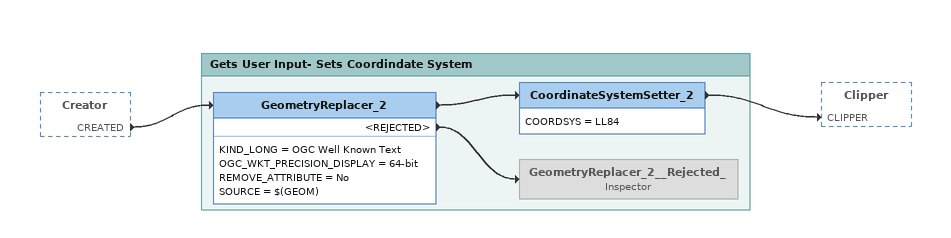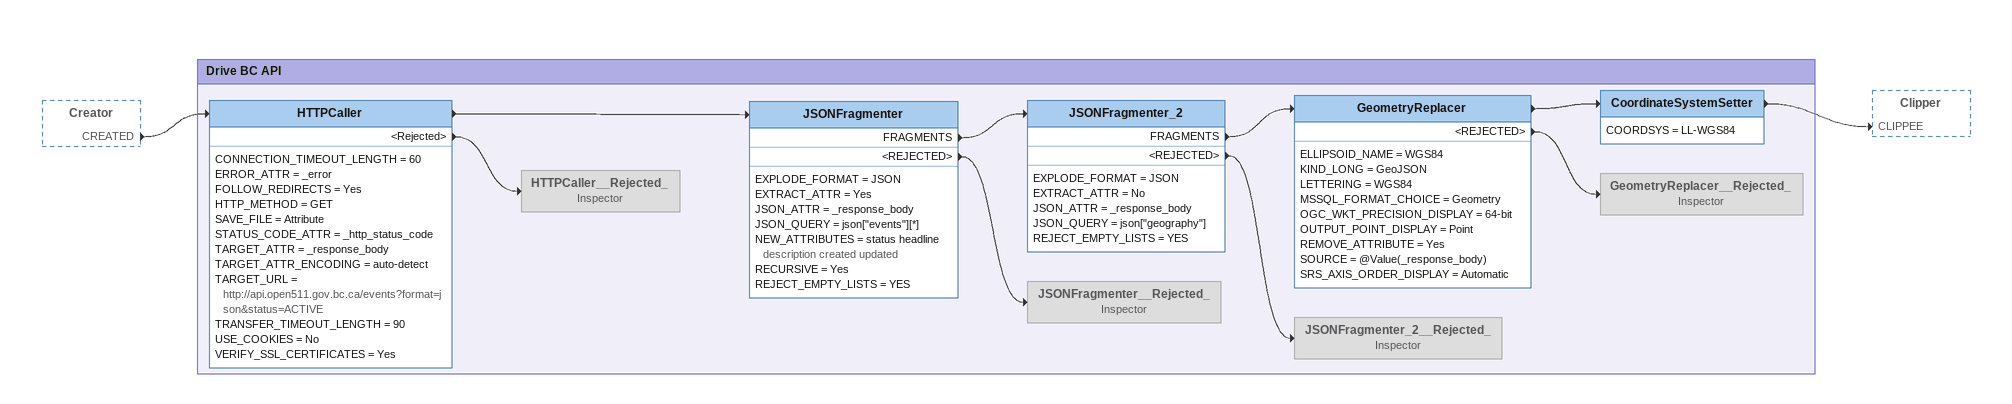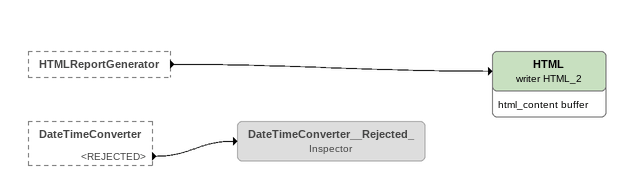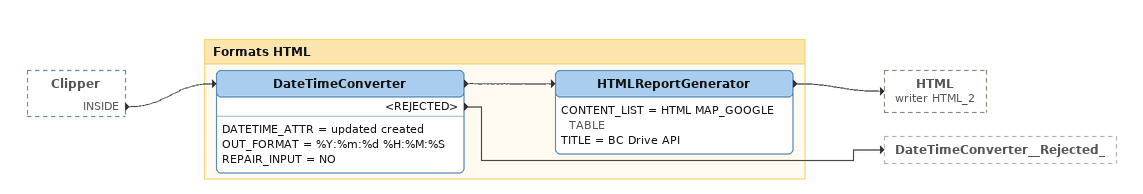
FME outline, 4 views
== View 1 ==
Creator [outside]
    CREATED -> GeometryReplacer_2

Bookmark: Gets User Input- Sets Coordindate System
GeometryReplacer_2
    KIND_LONG = OGC Well Known Text
    OGC_WKT_PRECISION_DISPLAY = 64-bit
    REMOVE_ATTRIBUTE = No
    SOURCE = $(GEOM)
    -> CoordinateSystemSetter_2
    <REJECTED> -> GeometryReplacer_2__Rejected_
CoordinateSystemSetter_2
    COORDSYS = LL84
    -> Clipper [CLIPPER]
GeometryReplacer_2__Rejected_: Inspector [off]

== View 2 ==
Creator [outside]
    CREATED -> HTTPCaller

Bookmark: Drive BC API
HTTPCaller
    CONNECTION_TIMEOUT_LENGTH = 60
    ERROR_ATTR = _error
    FOLLOW_REDIRECTS = Yes
    HTTP_METHOD = GET
    SAVE_FILE = Attribute
    STATUS_CODE_ATTR = _http_status_code
    TARGET_ATTR = _response_body
    TARGET_ATTR_ENCODING = auto-detect
    TARGET_URL = http://api.open511.gov.bc.ca/events?format=json&status=ACTIVE
    TRANSFER_TIMEOUT_LENGTH = 90
    USE_COOKIES = No
    VERIFY_SSL_CERTIFICATES = Yes
    -> JSONFragmenter
    <Rejected> -> HTTPCaller__Rejected_
JSONFragmenter
    EXPLODE_FORMAT = JSON
    EXTRACT_ATTR = Yes
    JSON_ATTR = _response_body
    JSON_QUERY = json["events"][*]
    NEW_ATTRIBUTES = status headline description created updated
    RECURSIVE = Yes
    REJECT_EMPTY_LISTS = YES
    FRAGMENTS -> JSONFragmenter_2
    <REJECTED> -> JSONFragmenter__Rejected_
JSONFragmenter_2
    EXPLODE_FORMAT = JSON
    EXTRACT_ATTR = No
    JSON_ATTR = _response_body
    JSON_QUERY = json["geography"]
    REJECT_EMPTY_LISTS = YES
    FRAGMENTS -> GeometryReplacer
    <REJECTED> -> JSONFragmenter_2__Rejected_
GeometryReplacer
    ELLIPSOID_NAME = WGS84
    KIND_LONG = GeoJSON
    LETTERING = WGS84
    MSSQL_FORMAT_CHOICE = Geometry
    OGC_WKT_PRECISION_DISPLAY = 64-bit
    OUTPUT_POINT_DISPLAY = Point
    REMOVE_ATTRIBUTE = Yes
    SOURCE = @Value(_response_body)
    SRS_AXIS_ORDER_DISPLAY = Automatic
    -> CoordinateSystemSetter
    <REJECTED> -> GeometryReplacer__Rejected_
CoordinateSystemSetter
    COORDSYS = LL-WGS84
    -> Clipper [CLIPPEE]
GeometryReplacer__Rejected_: Inspector [off]
JSONFragmenter_2__Rejected_: Inspector [off]
JSONFragmenter__Rejected_: Inspector [off]
HTTPCaller__Rejected_: Inspector [off]

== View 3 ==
HTMLReportGenerator [outside]
    -> HTML (writer HTML_2)
DateTimeConverter [outside]
    <REJECTED> -> DateTimeConverter__Rejected_
HTML (writer HTML_2)
    attributes: html_content buffer
DateTimeConverter__Rejected_: Inspector [off]

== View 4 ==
Clipper [outside]
    INSIDE -> DateTimeConverter

Bookmark: Formats HTML
DateTimeConverter
    DATETIME_ATTR = updated created
    OUT_FORMAT = %Y:%m:%d %H:%M:%S
    REPAIR_INPUT = NO
    -> HTMLReportGenerator
    <REJECTED> -> DateTimeConverter__Rejected_
HTMLReportGenerator
    CONTENT_LIST = HTML MAP_GOOGLE TABLE
    TITLE = BC Drive API
    -> HTML (writer HTML_2)
